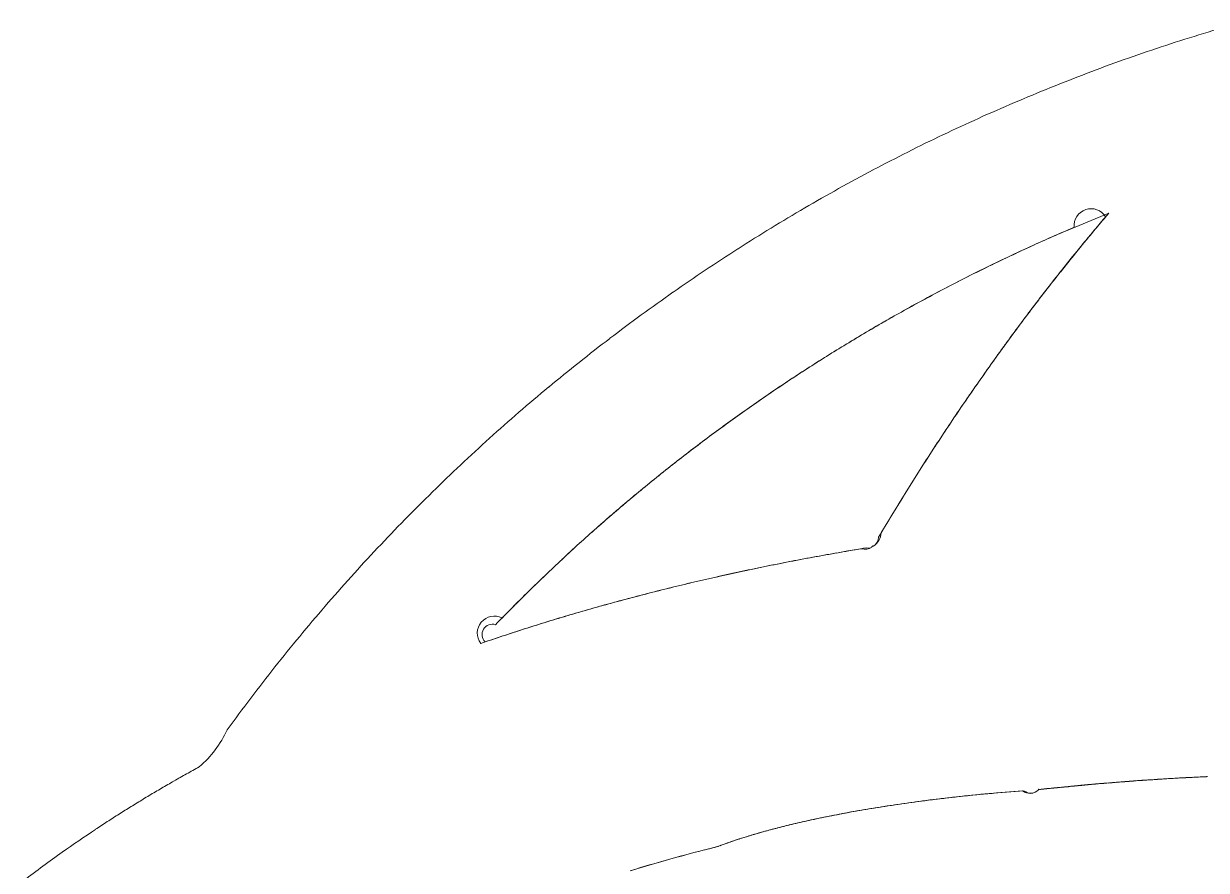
# Model space of a CAD drawing. Header units: millimetres. Extents: x 8533 to 164433, y 5768 to 115327.
# Drawn here: x 56906.3 to 57014.1, y 107821.7 to 107898.9 of the extents above; entities that cross this region are included whole.
import ezdxf

# ---------------------------------------------------------------- set-up
doc = ezdxf.new("R2010")
doc.units = ezdxf.units.MM
doc.header["$LTSCALE"] = 250
doc.layers.add('06_G-ENP_심볼', color=3, linetype='Continuous')
doc.layers.add('G-ENP', color=1, linetype='Continuous')

# ---------------------------------------------------------------- blocks, each defined once
blk = doc.blocks.new('zw$82BC')
at = {"layer": 'G-ENP', "color": 8, "lineweight": 0}
for p, q in [((16.1567, 93.4982), (16.2062, 93.5187)), ((15.9342, 93.1355), (15.9343, 93.1356)), ((15.9343, 93.1356), (15.9342, 93.1355)), ((15.9342, 93.1354), (15.9342, 93.1355)), ((15.9342, 93.1355), (15.9342, 93.1354)), ((15.9342, 93.1353), (15.9342, 93.1354)), ((15.9342, 93.1354), (15.9342, 93.1354)), ((15.9342, 93.1354), (15.9342, 93.1354)), ((15.9342, 93.1354), (15.9342, 93.1353)), ((15.9342, 93.1353), (15.9342, 93.1353)), ((15.9342, 93.1353), (15.9342, 93.1353)), ((15.9343, 93.1358), (15.9344, 93.1359)), ((15.9343, 93.1357), (15.9343, 93.1358)), ((15.9344, 93.1358), (15.9343, 93.1357)), ((15.9343, 93.1356), (15.9343, 93.1357)), ((15.9343, 93.1357), (15.9343, 93.1356)), ((15.9344, 93.136), (15.9345, 93.1361)), ((15.9345, 93.1361), (15.9344, 93.136)), ((15.9344, 93.1359), (15.9344, 93.136)), ((15.9344, 93.136), (15.9344, 93.1359)), ((15.9344, 93.1359), (15.9344, 93.1358)), ((15.9345, 93.1362), (15.9346, 93.1363)), ((15.9346, 93.1363), (15.9345, 93.1362)), ((15.9345, 93.1361), (15.9345, 93.1362)), ((15.9345, 93.1362), (15.9345, 93.1362)), ((15.9345, 93.1362), (15.9345, 93.1361)), ((15.9345, 93.1361), (15.9345, 93.1361)), ((15.9346, 93.1364), (15.9346, 93.1364)), ((15.9346, 93.1364), (15.9346, 93.1364)), ((15.9346, 93.1364), (15.9347, 93.1364)), ((15.9346, 93.1363), (15.9346, 93.1364)), ((15.9346, 93.1364), (15.9346, 93.1364)), ((15.9347, 93.1364), (15.9346, 93.1364)), ((15.9346, 93.1364), (15.9346, 93.1364)), ((15.9346, 93.1364), (15.9346, 93.1363)), ((15.9346, 93.1363), (15.9346, 93.1363)), ((15.9346, 93.1363), (15.9346, 93.1363)), ((15.9347, 93.1364), (15.9348, 93.1364)), ((15.9348, 93.1364), (15.9347, 93.1364)), ((15.9347, 93.1364), (15.9347, 93.1364)), ((15.9348, 93.1364), (15.9349, 93.1364)), ((15.9349, 93.1364), (15.9348, 93.1364)), ((15.9349, 93.1364), (15.935, 93.1364)), ((15.935, 93.1364), (15.9349, 93.1364)), ((15.935, 93.1364), (15.9351, 93.1364)), ((15.9351, 93.1364), (15.935, 93.1364)), ((15.9351, 93.1364), (15.9352, 93.1364)), ((15.9352, 93.1364), (15.9351, 93.1364)), ((15.9352, 93.1364), (15.9353, 93.1364)), ((15.9354, 93.1364), (15.9352, 93.1364)), ((15.9353, 93.1364), (15.9355, 93.1364)), ((15.9355, 93.1364), (15.9354, 93.1364)), ((15.9355, 93.1364), (15.9356, 93.1365)), ((15.9356, 93.1365), (15.9355, 93.1364)), ((15.9356, 93.1365), (15.9357, 93.1365)), ((15.9357, 93.1365), (15.9356, 93.1365)), ((15.9357, 93.1365), (15.9358, 93.1365)), ((15.9358, 93.1365), (15.9357, 93.1365)), ((15.9358, 93.1365), (15.9358, 93.1365)), ((15.9358, 93.1365), (15.9359, 93.1365)), ((15.9359, 93.1365), (15.9358, 93.1365)), ((15.9358, 93.1365), (15.9358, 93.1365)), ((15.9359, 93.1365), (15.9359, 93.1365)), ((15.9359, 93.1365), (15.9359, 93.1365)), ((16.1255, 92.8568), (16.1255, 92.8568)), ((16.1255, 92.8568), (16.1255, 92.8568)), ((16.1255, 92.8568), (16.1255, 92.8568)), ((16.1255, 92.8568), (16.1255, 92.8568)), ((16.1255, 92.8568), (16.1255, 92.8568)), ((16.1255, 92.8568), (16.1255, 92.8568)), ((16.1255, 92.8568), (16.1255, 92.8568)), ((16.1255, 92.8568), (16.1255, 92.8568)), ((16.1255, 92.8568), (16.1255, 92.8567)), ((16.1255, 92.8567), (16.1255, 92.8568)), ((16.1255, 92.8568), (16.1255, 92.8568)), ((16.1255, 92.8568), (16.1255, 92.8568)), ((16.1255, 92.8568), (16.1255, 92.8568)), ((16.1255, 92.8568), (16.1255, 92.8568)), ((16.1255, 92.8568), (16.1255, 92.8568)), ((16.1255, 92.8568), (16.1255, 92.8568)), ((16.1255, 92.8568), (16.1255, 92.8568)), ((16.1255, 92.8568), (16.1255, 92.8568)), ((16.1255, 92.8567), (16.1255, 92.8567)), ((16.1255, 92.8567), (16.1255, 92.8567)), ((16.1255, 92.8567), (16.1255, 92.8567)), ((16.1255, 92.8567), (16.1255, 92.8567)), ((16.1255, 92.8567), (16.1255, 92.8567)), ((16.1255, 92.8567), (16.1255, 92.8567)), ((16.1255, 92.8567), (16.1255, 92.8567)), ((16.1255, 92.8567), (16.1255, 92.8567)), ((16.1255, 92.8567), (16.1255, 92.8567)), ((16.1255, 92.8567), (16.1255, 92.8567)), ((16.1255, 92.8567), (16.1255, 92.8567)), ((16.1255, 92.8567), (16.1255, 92.8567)), ((16.1255, 92.8567), (16.1255, 92.8567)), ((16.1255, 92.8567), (16.1255, 92.8567)), ((16.1255, 92.8567), (16.1255, 92.8567)), ((16.1255, 92.8567), (16.1255, 92.8567)), ((16.1255, 92.8567), (16.1255, 92.8567)), ((16.1255, 92.8567), (16.1255, 92.8566)), ((16.1255, 92.8566), (16.1255, 92.8566)), ((16.1255, 92.8566), (16.1255, 92.8567)), ((16.1255, 92.8567), (16.1255, 92.8567)), ((16.1255, 92.8567), (16.1255, 92.8567)), ((16.1255, 92.8567), (16.1255, 92.8567)), ((16.1255, 92.8567), (16.1255, 92.8567)), ((16.1255, 92.8567), (16.1255, 92.8567)), ((16.1255, 92.8567), (16.1255, 92.8567)), ((16.1255, 92.8567), (16.1255, 92.8567)), ((16.1255, 92.8567), (16.1255, 92.8567)), ((16.1255, 92.8567), (16.1255, 92.8567)), ((16.1255, 92.8567), (16.1255, 92.8567)), ((16.1255, 92.8567), (16.1255, 92.8567)), ((16.1255, 92.8567), (16.1255, 92.8567)), ((16.1255, 92.8567), (16.1255, 92.8567)), ((16.1255, 92.8567), (16.1255, 92.8567)), ((16.1255, 92.8567), (16.1255, 92.8567)), ((16.1255, 92.8567), (16.1255, 92.8567)), ((16.1255, 92.8567), (16.1255, 92.8567)), ((16.1255, 92.8566), (16.1255, 92.8566)), ((16.1255, 92.8566), (16.1255, 92.8566)), ((16.1255, 92.8566), (16.1255, 92.8566)), ((16.1255, 92.8566), (16.1255, 92.8566)), ((16.1255, 92.8566), (16.1255, 92.8566)), ((16.1255, 92.8566), (16.1255, 92.8566)), ((16.1255, 92.8566), (16.1255, 92.8566)), ((16.1255, 92.8566), (16.1255, 92.8566)), ((16.1255, 92.8566), (16.1255, 92.8566)), ((16.1255, 92.8566), (16.1255, 92.8566)), ((16.1255, 92.8566), (16.1255, 92.8566)), ((16.1255, 92.8566), (16.1255, 92.8566)), ((16.1255, 92.8566), (16.1255, 92.8566)), ((16.1255, 92.8566), (16.1255, 92.8566)), ((16.1255, 92.8566), (16.1255, 92.8566))]:
    blk.add_line(p, q, dxfattribs=at)
for centre, radius, start, end in [((16.946, 91.6624), 2.157, 105.956, 108.3599), ((16.9475, 91.6577), 2.162, 108.3599, 110.7529), ((16.9492, 91.6532), 2.1667, 110.7528, 113.1362), ((16.9509, 91.6493), 2.171, 113.1361, 115.5112), ((16.9524, 91.6461), 2.1746, 115.5111, 117.8796), ((16.9537, 91.6437), 2.1773, 117.8795, 120.2431), ((16.9546, 91.6422), 2.179, 120.243, 122.6035), ((16.1861, 93.5042), 0.0196, 31.9707, 185.2565), ((17.9959, 91.991), 2.353, 139.5164, 140.1734), ((18.0028, 91.9852), 2.362, 139.6485, 140.3038), ((16.9494, 91.6523), 2.0089, 113.2389, 114.7643), ((16.9492, 91.6528), 2.0084, 112.9335, 114.4595), ((18.0373, 91.9565), 2.4069, 140.3038, 140.9507), ((18.0304, 91.9623), 2.3979, 140.1734, 140.822), ((16.9549, 91.6416), 2.1797, 122.6034, 124.9626), ((16.9502, 91.6504), 2.0109, 114.4595, 115.9823), ((18.0653, 91.9338), 2.443, 140.8219, 141.4624), ((16.9505, 91.65), 2.0114, 114.7643, 116.2865), ((18.0724, 91.9281), 2.452, 140.9507, 141.5895), ((16.9514, 91.648), 2.0137, 116.2865, 117.806), ((16.9513, 91.6483), 2.0133, 115.9823, 117.5023), ((18.1078, 91.9), 2.4973, 141.5895, 142.2204), ((18.1007, 91.9056), 2.4882, 141.4623, 142.0948), ((16.9546, 91.642), 2.1792, 124.9625, 127.3225), ((16.9524, 91.6462), 2.0156, 117.8059, 119.3232), ((16.9522, 91.6466), 2.0153, 117.5022, 119.0199), ((18.1437, 91.8722), 2.5427, 142.2204, 142.8437), ((18.1365, 91.8777), 2.5336, 142.0948, 142.7197), ((18.1727, 91.8502), 2.5791, 142.7196, 143.3371), ((16.9531, 91.6449), 2.0172, 119.3231, 120.8386), ((16.953, 91.6451), 2.0169, 119.0199, 120.5356), ((18.18, 91.8447), 2.5882, 142.8437, 143.4597), ((16.9536, 91.644), 2.0182, 120.5356, 122.0499), ((18.2166, 91.8176), 2.6337, 143.4596, 144.0685), ((18.2092, 91.823), 2.6246, 143.337, 143.9473), ((16.9537, 91.6432), 2.1776, 127.3224, 129.685), ((16.9538, 91.6438), 2.0184, 120.8385, 122.3527), ((18.2535, 91.7908), 2.6793, 144.0684, 144.6703), ((18.2461, 91.7962), 2.6702, 143.9472, 144.5505), ((16.9542, 91.6431), 2.0193, 122.3526, 123.8659), ((16.9541, 91.6432), 2.0191, 122.0499, 123.5633), ((18.2832, 91.7697), 2.7157, 144.5505, 145.147), ((18.2906, 91.7645), 2.7248, 144.6703, 145.2655), ((16.952, 91.6452), 2.1751, 129.6849, 132.0519), ((16.9544, 91.6428), 2.0197, 123.8659, 125.3788), ((16.9544, 91.6428), 2.0196, 123.5633, 125.0762), ((18.328, 91.7386), 2.7703, 145.2655, 145.8542), ((18.3205, 91.7437), 2.7612, 145.1469, 145.7369), ((16.9544, 91.6428), 2.0197, 125.3788, 126.8919), ((16.9545, 91.6427), 2.0197, 125.0762, 126.5892), ((18.3656, 91.7131), 2.8157, 145.8541, 146.4366), ((18.358, 91.7182), 2.8067, 145.7369, 146.3206), ((18.3957, 91.693), 2.8519, 146.3206, 146.8981), ((16.9497, 91.6478), 2.1716, 132.0518, 134.425), ((16.9543, 91.643), 2.0194, 126.5892, 128.1028), ((18.4033, 91.6881), 2.861, 146.4365, 147.0129), ((16.9542, 91.6431), 2.0193, 126.8919, 128.4056), ((18.4335, 91.6684), 2.8971, 146.8981, 147.4698), ((18.4411, 91.6635), 2.9061, 147.0129, 147.5834), ((16.9537, 91.6437), 2.0185, 128.4056, 129.9205), ((16.9538, 91.6436), 2.0187, 128.1028, 129.6174), ((18.479, 91.6394), 2.951, 147.5834, 148.1483), ((18.4714, 91.6442), 2.942, 147.4697, 148.0357), ((16.9467, 91.6508), 2.1673, 134.4249, 136.8059), ((16.9529, 91.6446), 2.0173, 129.9204, 131.4369), ((16.9531, 91.6444), 2.0176, 129.6174, 131.1335), ((18.517, 91.6159), 2.9957, 148.1482, 148.7076), ((18.5094, 91.6205), 2.9868, 148.0357, 148.5962), ((18.5549, 91.5928), 3.0401, 148.7076, 149.2618), ((18.5473, 91.5974), 3.0312, 148.5962, 149.1513), ((16.9519, 91.6458), 2.0158, 131.4369, 132.9555), ((16.9521, 91.6455), 2.0161, 131.1335, 132.6516), ((15.9258, 93.1528), 0.0192, 301.853, 356.7673), ((15.9292, 93.1473), 0.0128, 301.8387, 356.8634), ((16.9432, 91.6541), 2.1625, 136.8059, 139.1962), ((16.9509, 91.6468), 2.0143, 132.6516, 134.1721), ((16.4025, 90.2179), 2.9548, 100.3731, 100.938), ((16.4086, 90.1845), 2.9887, 99.9249, 100.4857), ((16.4101, 90.1762), 2.9971, 99.8134, 100.3732), ((16.4158, 90.1433), 3.0305, 99.3691, 99.925), ((16.4172, 90.1352), 3.0388, 99.2585, 99.8134), ((15.9266, 93.1448), 0.0121, 250.0869, 308.4682), ((15.9304, 93.14), 0.00605, 250.0229, 308.5148), ((15.9346, 93.1364), 0.00000772, 122.3748, 185.8894), ((16.9507, 91.6471), 2.0139, 132.9555, 134.4765), ((16.3838, 90.3115), 2.8593, 101.6228, 102.1997), ((16.3856, 90.3029), 2.8681, 101.5081, 102.0839), ((16.3926, 90.2686), 2.9031, 101.0516, 101.6228), ((16.3943, 90.2601), 2.9117, 100.938, 101.5081), ((16.4009, 90.2263), 2.9462, 100.4857, 101.0516), ((16.3645, 90.3986), 2.7701, 102.7824, 103.3713), ((16.3665, 90.3898), 2.7791, 102.6654, 103.2531), ((16.3744, 90.3548), 2.815, 102.1997, 102.7825), ((16.3764, 90.3461), 2.8239, 102.0838, 102.6654), ((16.9492, 91.6486), 2.0118, 134.4765, 136.0006), ((16.9495, 91.6483), 2.0122, 134.1721, 135.6955), ((16.343, 90.4871), 2.679, 103.9666, 104.5687), ((16.3452, 90.4782), 2.6882, 103.847, 104.4477), ((16.354, 90.4427), 2.7248, 103.3713, 103.9667), ((16.3562, 90.4338), 2.7339, 103.253, 103.8471), ((16.3192, 90.5766), 2.5864, 105.1776, 105.7939), ((16.3217, 90.5676), 2.5958, 105.0552, 105.67), ((16.3314, 90.5317), 2.6329, 104.5686, 105.1776), ((16.3338, 90.5228), 2.6421, 104.4477, 105.0553), ((16.9394, 91.6574), 2.1575, 139.1962, 141.5972), ((15.5007, 93.0363), 0.0196, 63.3537, 216.654), ((16.2932, 90.6666), 2.4928, 106.4176, 107.0494), ((16.2959, 90.6575), 2.5022, 106.2923, 106.9224), ((16.3065, 90.6215), 2.5397, 105.7938, 106.4177), ((16.3091, 90.6125), 2.5491, 105.67, 106.2923), ((15.4984, 93.0348), 0.0119, 72.4088, 225.2718), ((16.268, 90.7476), 2.4079, 107.5606, 108.2073), ((16.2794, 90.7116), 2.4457, 107.0493, 107.6892), ((16.2822, 90.7026), 2.4551, 106.9223, 107.5606), ((16.2502, 90.8015), 2.3511, 108.3376, 108.9949), ((16.2532, 90.7925), 2.3606, 108.2072, 108.8627), ((16.2651, 90.7566), 2.3984, 107.6892, 108.3376), ((16.9354, 91.6606), 2.1523, 141.5972, 144.0099), ((15.0825, 92.9762), 0.1224, 310.3225, 335.509), ((16.104, 91.1705), 1.9545, 118.8235, 119.0675), ((16.0306, 91.3006), 1.8051, 119.8263, 120.0882), ((16.0483, 91.2697), 1.8408, 119.5689, 119.8263), ((16.0665, 91.2377), 1.8776, 119.316, 119.5689), ((16.085, 91.2046), 1.9155, 119.0675, 119.316), ((16.6106, 87.8992), 4.9817, 94.4778, 94.515), ((16.6096, 87.9108), 4.97, 94.4763, 94.5136), ((16.5878, 88.1901), 4.6898, 94.4383, 94.4778), ((16.587, 88.2003), 4.6796, 94.4367, 94.4763), ((16.5679, 88.4464), 4.4328, 94.3964, 94.4383), ((16.5672, 88.4555), 4.4237, 94.3948, 94.4367), ((16.5504, 88.6736), 4.2049, 94.3523, 94.3964), ((16.5498, 88.6817), 4.1968, 94.3506, 94.3948), ((16.535, 88.8762), 4.0017, 94.3059, 94.3523), ((16.5344, 88.8834), 3.9945, 94.3041, 94.3506), ((16.5213, 89.0577), 3.8197, 94.2573, 94.3059), ((16.5208, 89.0642), 3.8133, 94.2554, 94.3041), ((16.5092, 89.2211), 3.6559, 94.2064, 94.2573), ((16.5087, 89.2269), 3.6501, 94.2045, 94.2554), ((16.2437, 92.8359), 0.0314, 92.4977, 94.9517), ((16.2436, 92.8381), 0.0292, 92.442, 94.8694), ((16.2413, 92.9011), 0.0339, 271.7594, 272.3743), ((16.2413, 92.9013), 0.0341, 271.7839, 272.3958), ((16.2411, 92.9066), 0.0394, 272.3954, 272.9295), ((16.2411, 92.9064), 0.0392, 272.3739, 272.9108), ((16.2407, 92.9132), 0.0461, 272.9291, 273.3891), ((16.2407, 92.913), 0.0458, 272.9104, 273.3732), ((16.2402, 92.9216), 0.0544, 273.3728, 273.7645), ((16.2402, 92.9219), 0.0548, 273.3888, 273.7778), ((16.2394, 92.9339), 0.0668, 273.7776, 274.0982), ((16.2395, 92.9334), 0.0662, 273.7643, 274.0874), ((16.2382, 92.9516), 0.0845, 274.098, 274.3522), ((16.2382, 92.9508), 0.0836, 274.0872, 274.3439), ((16.2359, 92.9807), 0.1137, 274.3521, 274.5413), ((16.2361, 92.9793), 0.1122, 274.3437, 274.5354), ((16.2313, 93.0387), 0.1718, 274.5412, 274.6665), ((16.2316, 93.0355), 0.1686, 274.5353, 274.6629), ((16.217, 93.2145), 0.3482, 274.6665, 274.7282), ((16.218, 93.2016), 0.3353, 274.6629, 274.7271), ((17.2528, 80.6913), 12.2178, 94.72651, 94.72826), ((13.4541, 126.6267), 33.8745, 274.72709, 274.72772), ((16.2729, 92.5435), 0.3251, 94.6608, 94.7266), ((16.2739, 92.5311), 0.3376, 94.6644, 94.7278), ((16.2597, 92.7054), 0.1627, 94.5301, 94.6609), ((16.2599, 92.7022), 0.1658, 94.5362, 94.6646), ((16.2553, 92.7607), 0.1071, 94.3327, 94.5303), ((16.2554, 92.7593), 0.1086, 94.3414, 94.5364), ((16.2531, 92.7889), 0.0789, 94.0666, 94.333), ((16.2532, 92.7881), 0.0797, 94.0779, 94.3416), ((16.2519, 92.8061), 0.0616, 93.7291, 94.067), ((16.2519, 92.8056), 0.0622, 93.7431, 94.0782), ((16.2512, 92.8178), 0.0499, 93.3166, 93.7295), ((16.2512, 92.8174), 0.0503, 93.3335, 93.7435), ((16.2507, 92.8263), 0.0414, 92.8252, 93.3171), ((16.2507, 92.826), 0.0417, 92.8451, 93.334), ((16.2404, 93.0076), 0.1402, 273.3565, 274.4647), ((16.2406, 93.0033), 0.1359, 273.3585, 274.4498), ((16.4272, 90.3056), 2.5683, 93.8478, 93.9291), ((16.4273, 90.3044), 2.5695, 93.8448, 93.9261), ((16.4293, 90.2736), 2.6003, 93.7675, 93.8478), ((16.4294, 90.2724), 2.6015, 93.7645, 93.8448), ((16.4316, 90.2396), 2.6344, 93.6883, 93.7675), ((16.4317, 90.2383), 2.6358, 93.6854, 93.7645), ((16.4339, 90.2033), 2.6708, 93.6102, 93.6883), ((16.434, 90.2019), 2.6722, 93.6073, 93.6854), ((16.4363, 90.1646), 2.7095, 93.5333, 93.6102), ((16.4364, 90.1631), 2.711, 93.5304, 93.6073), ((16.4389, 90.1235), 2.7507, 93.4575, 93.5333), ((16.439, 90.1219), 2.7523, 93.4547, 93.5304), ((16.4415, 90.0798), 2.7945, 93.3829, 93.4575), ((16.4416, 90.0781), 2.7962, 93.3802, 93.4547), ((16.4443, 90.0334), 2.841, 93.3096, 93.3829), ((16.4444, 90.0316), 2.8428, 93.3069, 93.3802), ((16.4471, 89.9841), 2.8904, 93.2375, 93.3096), ((16.4472, 89.9822), 2.8923, 93.2348, 93.3068), ((16.4501, 89.9317), 2.9429, 93.1666, 93.2375), ((16.4502, 89.9297), 2.9449, 93.164, 93.2348), ((16.4532, 89.8761), 2.9986, 93.0971, 93.1666), ((16.4533, 89.8739), 3.0008, 93.0945, 93.164), ((16.4564, 89.817), 3.0578, 93.0288, 93.097), ((16.4565, 89.8147), 3.06, 93.0263, 93.0945), ((16.4597, 89.7543), 3.1206, 92.9619, 93.0288), ((16.4598, 89.7518), 3.123, 92.9594, 93.0263), ((16.4631, 89.6876), 3.1873, 92.8963, 92.9619), ((16.4633, 89.6851), 3.1899, 92.8939, 92.9594), ((16.4667, 89.6169), 3.2581, 92.8321, 92.8963), ((16.4668, 89.6141), 3.2609, 92.8298, 92.8939), ((16.4704, 89.5417), 3.3334, 92.7694, 92.8321), ((16.4706, 89.5388), 3.3363, 92.767, 92.8298), ((16.4743, 89.4617), 3.4135, 92.708, 92.7693), ((16.4744, 89.4586), 3.4166, 92.7057, 92.767), ((16.2013, 95.2244), 2.3556, 272.7173, 272.7639), ((16.2012, 95.2259), 2.3572, 272.7213, 272.7655), ((16.3417, 92.3139), 0.5582, 92.6357, 92.7539), ((16.3418, 92.3124), 0.5597, 92.6314, 92.7493), ((16.3438, 92.2683), 0.6038, 92.5224, 92.6314), ((16.3438, 92.2702), 0.602, 92.5263, 92.6357), ((16.3461, 92.2175), 0.6547, 92.4258, 92.5263), ((16.3462, 92.2153), 0.6569, 92.4223, 92.5223), ((16.3489, 92.1506), 0.7217, 92.3313, 92.4222), ((16.3488, 92.1533), 0.719, 92.3345, 92.4258), ((15.9795, 91.3878), 1.7041, 120.6257, 120.9013), ((15.9962, 91.3596), 1.7368, 120.3547, 120.6257), ((16.0132, 91.3306), 1.7705, 120.0882, 120.3547), ((16.263, 90.7333), 2.1278, 95.2365, 96.251), ((16.278, 90.5702), 2.2915, 94.2709, 95.2746), ((16.2785, 90.5637), 2.298, 94.2334, 95.2368), ((16.1157, 92.8658), 0.0134, 231.1989, 316.9217), ((16.1166, 92.865), 0.0123, 231.1617, 316.922), ((16.1262, 92.8562), 0.000984, 53.8598, 137.9759), ((16.1262, 92.8562), 0.000926, 53.8651, 137.9782), ((16.2829, 91.3422), 1.5227, 95.8087, 95.8862), ((16.2835, 91.3364), 1.5286, 95.806, 95.8832), ((16.3004, 91.1706), 1.6953, 95.739, 95.8087), ((16.3011, 91.1634), 1.7025, 95.7366, 95.806), ((16.3218, 90.9574), 1.9095, 95.677, 95.739), ((16.3227, 90.9484), 1.9186, 95.6749, 95.7366), ((16.3488, 90.6855), 2.1828, 95.6228, 95.6771), ((16.35, 90.6738), 2.1945, 95.6209, 95.6749), ((16.3857, 90.3107), 2.5594, 95.5745, 95.6209), ((16.3842, 90.3265), 2.5436, 95.5761, 95.6228), ((16.4327, 89.8299), 3.0425, 95.5371, 95.5761), ((16.4348, 89.8075), 3.065, 95.5358, 95.5745), ((16.5037, 89.0975), 3.7783, 95.5056, 95.5371), ((16.507, 89.0632), 3.8128, 95.5046, 95.5358), ((16.6183, 87.9081), 4.9733, 95.4817, 95.5056), ((16.624, 87.8488), 5.0328, 95.4809, 95.5046), ((16.8362, 85.6371), 7.2547, 95.46527, 95.48169), ((16.8483, 85.5109), 7.3814, 95.4648, 95.48094), ((17.4165, 79.5719), 13.3475, 95.45634, 95.46527), ((17.4578, 79.1405), 13.7809, 95.45615, 95.4648), ((25.7385, -7.5536), 100.8696, 95.454967, 95.45615), ((23.9025, 11.6703), 81.5582, 95.454877, 95.456339), ((14.2552, 112.6954), 19.9264, 275.45488, 275.46087), ((14.3396, 111.8116), 19.0386, 275.45497, 275.46124), ((15.3053, 101.7106), 8.8916, 275.46087, 275.4743), ((15.3226, 101.5306), 8.7108, 275.46124, 275.47495), ((15.6073, 98.5599), 5.7264, 275.4743, 275.4952), ((15.6145, 98.4848), 5.651, 275.475, 275.4961), ((15.7551, 97.0237), 4.1832, 275.4961, 275.5247), ((15.7511, 97.0647), 4.2243, 275.4952, 275.5235), ((15.8356, 96.1912), 3.3468, 275.5235, 275.5592), ((15.8381, 96.1654), 3.3209, 275.5247, 275.5607), ((15.8914, 95.618), 2.7709, 275.5592, 275.6024), ((15.8931, 95.6003), 2.7531, 275.5607, 275.6041), ((16.2507, 91.9545), 0.9103, 95.5054, 95.602), ((16.2488, 91.9746), 0.8901, 95.5013, 95.598), ((16.0153, 94.3967), 1.5433, 275.5066, 275.5511), ((16.015, 94.4001), 1.5467, 275.5083, 275.5527), ((16.0062, 94.4906), 1.6376, 275.5511, 275.593), ((16.0058, 94.4943), 1.6414, 275.5527, 275.5945), ((15.9953, 94.6015), 1.7491, 275.5945, 275.6337), ((15.9958, 94.5972), 1.7448, 275.593, 275.6323), ((15.9832, 94.7244), 1.8726, 275.6337, 275.6704), ((15.9837, 94.7195), 1.8676, 275.6323, 275.669), ((15.9691, 94.8667), 2.0155, 275.6704, 275.7044), ((15.9697, 94.8609), 2.0098, 275.669, 275.7031), ((15.9524, 95.0333), 2.183, 275.7044, 275.7357), ((15.9531, 95.0265), 2.1762, 275.7031, 275.7346), ((15.9326, 95.2309), 2.3816, 275.7357, 275.7645), ((15.9334, 95.2229), 2.3735, 275.7346, 275.7635), ((15.9085, 95.4691), 2.621, 275.7645, 275.7906), ((15.9095, 95.4593), 2.6112, 275.7635, 275.7897), ((15.8801, 95.7495), 2.9028, 275.7897, 275.8132), ((15.8789, 95.7617), 2.9151, 275.7906, 275.8141), ((15.843, 96.1139), 3.2691, 275.8132, 275.8342), ((15.8414, 96.1293), 3.2847, 275.8141, 275.8349), ((15.7949, 96.5849), 3.7425, 275.8342, 275.8524), ((15.7928, 96.6052), 3.763, 275.8349, 275.8531), ((15.7301, 97.2171), 4.3781, 275.8524, 275.8681), ((15.7272, 97.2451), 4.4062, 275.8531, 275.8686), ((15.6341, 98.1509), 5.3169, 275.8686, 275.8815), ((15.6383, 98.1102), 5.2759, 275.8681, 275.881), ((15.4919, 99.5316), 6.7048, 275.88145, 275.89164), ((15.4986, 99.4668), 6.6397, 275.88102, 275.89131), ((15.2483, 101.8918), 9.0775, 275.89164, 275.89917), ((15.2606, 101.7733), 8.9584, 275.89131, 275.89894), ((14.7366, 106.8446), 14.0567, 275.89917, 275.90403), ((14.7657, 106.5624), 13.7731, 275.89894, 275.9039), ((13.1174, 122.502), 29.7976, 275.9039, 275.90619), ((12.9774, 123.8558), 31.1587, 275.90403, 275.90623), ((16.1957, 92.738), 0.1251, 94.3808, 95.5304), ((16.196, 92.7343), 0.1289, 94.3547, 95.5048), ((17.3382, 79.0173), 13.8933, 94.74314, 94.75652), ((17.3305, 79.1103), 13.8, 94.74259, 94.75606), ((17.1627, 81.1323), 11.7711, 94.72735, 94.74314), ((17.1572, 81.1992), 11.7039, 94.72671, 94.74259), ((17.034, 82.6884), 10.2097, 94.70916, 94.72735), ((17.0299, 82.7388), 10.1591, 94.70843, 94.72671), ((16.9358, 83.8802), 9.0139, 94.68857, 94.70916), ((16.9326, 83.9195), 8.9744, 94.68776, 94.70843), ((16.8587, 84.8212), 8.0696, 94.66559, 94.68857), ((16.8561, 84.8527), 8.0381, 94.66468, 94.68775), ((16.7965, 85.5824), 7.3059, 94.64022, 94.66559), ((16.7944, 85.6081), 7.2801, 94.63922, 94.66468), ((16.7456, 86.2101), 6.6761, 94.61246, 94.64022), ((16.7439, 86.2315), 6.6546, 94.61138, 94.63922), ((16.7032, 86.7361), 6.1484, 94.58233, 94.61246), ((16.7017, 86.7542), 6.1303, 94.58115, 94.61137), ((16.6674, 87.1828), 5.7003, 94.5498, 94.5823), ((16.6661, 87.1983), 5.6848, 94.5486, 94.5812), ((16.6368, 87.5665), 5.3154, 94.515, 94.5498), ((16.6358, 87.5798), 5.302, 94.5136, 94.5486), ((15.9316, 91.4669), 1.6116, 121.4664, 121.7559), ((15.9473, 91.4414), 1.6415, 121.1815, 121.4664), ((15.9632, 91.415), 1.6724, 120.9013, 121.1815), ((16.2024, 91.2076), 1.6495, 98.3497, 99.3954), ((16.2033, 91.202), 1.6551, 98.3107, 99.356), ((16.2244, 91.0577), 1.801, 97.3142, 98.3502), ((16.2252, 91.052), 1.8068, 97.2756, 98.3111), ((16.2444, 90.9018), 1.9581, 96.2889, 97.3147), ((16.2451, 90.8959), 1.9642, 96.2507, 97.276), ((16.2623, 90.7395), 2.1215, 95.2743, 96.2893), ((15.8866, 91.5389), 1.5267, 122.3491, 122.6528), ((15.9013, 91.5157), 1.5542, 122.0502, 122.3491), ((15.9163, 91.4917), 1.5825, 121.7559, 122.0502), ((16.1255, 91.625), 1.2251, 101.5115, 102.5827), ((16.1266, 91.62), 1.2301, 101.4714, 102.5424), ((16.1529, 91.4908), 1.362, 100.4489, 101.5122), ((16.1539, 91.4856), 1.3672, 100.4092, 101.4722), ((16.1785, 91.3518), 1.5034, 99.3948, 100.4496), ((16.1794, 91.3465), 1.5088, 99.3554, 100.4099), ((15.8442, 91.6043), 1.4488, 123.2744, 123.5924), ((15.8581, 91.5832), 1.474, 122.9612, 123.2744), ((15.8722, 91.5614), 1.5, 122.6528, 122.9612), ((16.0338, 92.0027), 0.8363, 104.7423, 105.833), ((16.035, 91.9982), 0.841, 104.7015, 105.7921), ((16.0659, 91.8806), 0.9626, 103.6589, 104.7439), ((16.0671, 91.8759), 0.9674, 103.6184, 104.7031), ((16.0965, 91.7548), 1.0921, 102.5817, 103.6601), ((16.0976, 91.75), 1.097, 102.5414, 103.6196), ((15.9033, 91.5145), 1.5562, 123.5766, 125.2821), ((15.9277, 92.3513), 0.4719, 108.0194, 109.1229), ((15.9291, 92.347), 0.4764, 107.9782, 109.0817), ((15.9646, 92.2377), 0.5913, 106.9238, 108.0238), ((15.966, 92.2334), 0.5958, 106.8827, 107.9826), ((16, 92.1217), 0.7126, 105.8309, 106.9267), ((16.0013, 92.1173), 0.7172, 105.79, 106.8856), ((15.8533, 91.5856), 1.4693, 125.2899, 127.4346), ((16.3251, 90.5507), 2.3117, 104.6511, 105.739), ((16.3259, 90.5476), 2.3148, 104.6108, 105.6978), ((15.7127, 92.9345), 0.1498, 280.6385, 288.4538), ((15.7165, 92.9233), 0.138, 280.6513, 288.4653), ((15.8079, 92.6763), 0.1255, 111.2335, 112.3426), ((15.8063, 92.6803), 0.1212, 111.2721, 112.3812), ((15.8486, 92.5722), 0.2372, 110.207, 111.3151), ((15.8501, 92.5681), 0.2416, 110.1663, 111.2743), ((15.889, 92.4626), 0.354, 109.1155, 110.2218), ((15.8905, 92.4585), 0.3584, 109.0744, 110.1806), ((16.3027, 90.6301), 2.2292, 105.7389, 106.8513), ((16.3036, 90.6271), 2.2323, 105.6976, 106.8091)]:
    blk.add_arc(centre, radius, start, end, dxfattribs=at)

msp = doc.modelspace()

# ---------------------------------------------------------------- block references
at = {"layer": '06_G-ENP_심볼', "color": 0, "xscale": 79.36842069133647, "yscale": 79.36842069133647, "zscale": 79.36842069133647}
msp.add_blockref('zw$82BC', (55718.95, 100459.2, -0.32), dxfattribs=at)

doc.saveas('drawing.dxf')
